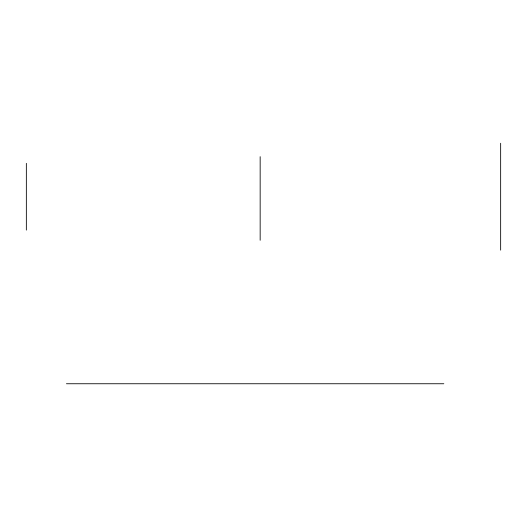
<?xml version="1.0" encoding="UTF-8"?>
<svg xmlns="http://www.w3.org/2000/svg" width="527" height="527" viewBox="0 0 527 527"><rect width="100%" height="100%" fill="white"/><g stroke="black" fill="none" stroke-linecap="round" stroke-linejoin="round"><path stroke-width="0.79" d="M66.435 383.748L443.813 383.748M500.65 143.252L500.65 250.141M260.16 156.677L260.16 240.272M26.35 163.33L26.35 230.101"/></g></svg>
